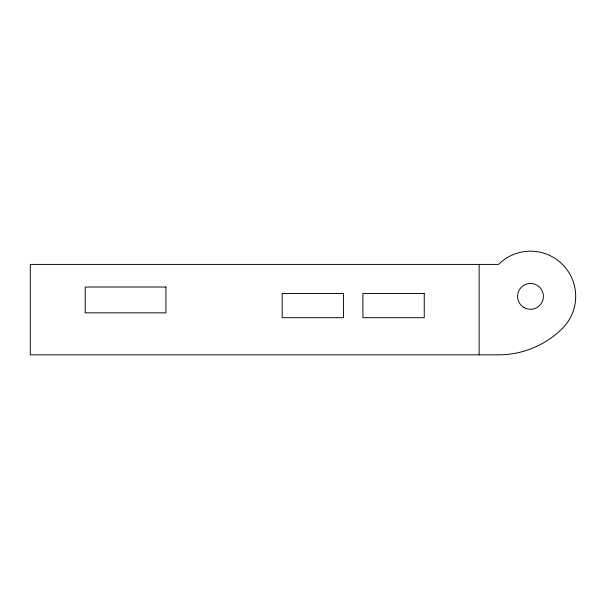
<?xml version="1.0" encoding="UTF-8"?>
<svg xmlns="http://www.w3.org/2000/svg" width="606" height="606" viewBox="0 0 606 606"><rect width="100%" height="100%" fill="white"/><g stroke="black" fill="none" stroke-linecap="round" stroke-linejoin="round"><path stroke-width="0.91" d="M479.149 264.413L479.149 354.828M562.459 328.346C545.764 345.178 522.228 354.927 498.526 354.828L30.3 354.828L30.3 264.413L498.526 264.413A45.208 45.208 0 0 1 562.459 264.413A45.208 45.208 0 0 1 562.459 328.346M165.923 287.017L85.196 287.017L85.196 312.847L165.923 312.847L165.923 287.017M343.526 293.478L282.176 293.478L282.176 317.695L343.526 317.695L343.526 293.478M424.253 293.478L362.903 293.478L362.903 317.695L424.253 317.695L424.253 293.478M524.001 307.545A12.915 12.915 0 0 0 543.408 296.417A12.915 12.915 0 0 0 524.069 285.176A12.915 12.915 0 0 0 524.001 307.545"/></g></svg>
